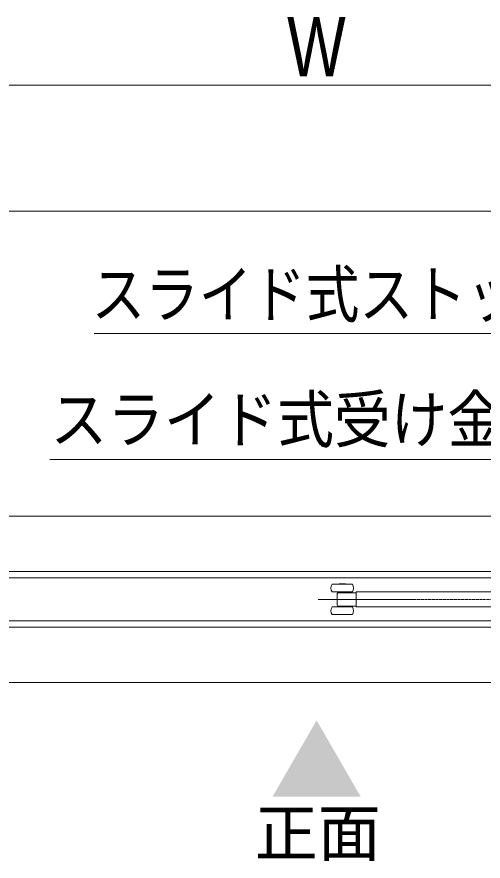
# Model space of a CAD drawing. Units: millimetres, scale not verified. Extents: x -6062 to 6062, y -3045 to 3045.
# Drawn here: x -2900 to -2529, y 1064 to 1734 of the extents above; entities that cross this region are included whole.
import ezdxf
from ezdxf.enums import TextEntityAlignment as Align

# ---------------------------------------------------------------- set-up
doc = ezdxf.new("R2010")
doc.units = ezdxf.units.MM
doc.header["$LTSCALE"] = 20
doc.linetypes.add('USER2', pattern=[2.91, 1.76, -0.4, 0.35, -0.4])
for name, color, linetype, lineweight in [('0-0_3一般', 7, 'Continuous', 15), ('0-1_2寸法-3', 7, 'Continuous', 15), ('0-2_2寸法-1', 7, 'Continuous', 15)]:
    doc.layers.add(name, color=color, linetype=linetype, lineweight=lineweight)
doc.styles.add('ＭＳ Ｐゴシック', font='')
doc.styles.get('ＭＳ Ｐゴシック').set_extended_font_data('MS PGothic')

# ---------------------------------------------------------------- blocks, each defined once
blk = doc.blocks.new('グループ-23')
at = {"layer": '0-0_3一般'}
for p, q in [((7030, 25876.9), (-41990, 25876.9)), ((7030, 25876.9), (-41990, 25876.9)), ((-17232, 25676.9), (-16957.2, 25676.9)), ((-17122, 25676.9), (-17122, 25684.9)), ((-17122, 25684.9), (-17022, 25684.9)), ((-17022, 25684.9), (-17022, 25676.9)), ((-16957.2, 25676.9), (-16912, 25676.9)), ((-17232, 25556.9), (-16957.2, 25556.9)), ((-17152, 25525.5), (-17152, 25525.3)), ((-17152, 25525.3), (-17152, 25348.4)), ((-17147, 25542.9), (-17147, 25556.9)), ((-17140.8, 25542.9), (-17147, 25542.9)), ((-17126.1, 25542.9), (-17140.8, 25542.9)), ((-17072, 25542.9), (-17126.1, 25542.9)), ((-16852, 25542.9), (-17072, 25542.9)), ((-16997, 25556.9), (-16997, 25542.9)), ((-16957.2, 25556.9), (-16912, 25556.9)), ((-16852, 25556.9), (-16852, 25540.2)), ((-16832, 25556.9), (-16852, 25556.9)), ((-16852, 25522.9), (-16852, 25540.2)), ((-16852, 25522.9), (-16852, 25350.9)), ((-16832, 25556.9), (-13386, 25556.9)), ((-17152, 25344.9), (-17152, 25345)), ((-16852, 25333.6), (-16852, 25350.9)), ((-16912, 25316.9), (-17232, 25316.9)), ((-17147, 25316.9), (-17147, 25330.9)), ((-17126.1, 25330.9), (-17072, 25330.9)), ((-17072, 25330.9), (-16852, 25330.9)), ((-16997, 25330.9), (-16997, 25316.9)), ((-16912, 25196.9), (-17232, 25196.9)), ((7030, 24996.9), (-41990, 24996.9)), ((7030, 24116.9), (-41990, 24116.9))]:
    blk.add_line(p, q, dxfattribs=at)
at = {"layer": '0-0_3一般', "linetype": 'USER2'}
blk.add_line((-17454, 25436.9), (-9334, 25436.9), dxfattribs=at)
at = {"layer": '0-0_3一般'}
for points in [[(7030, 25876.9), (7030, 26756.9), (-41990, 26756.9), (-41990, 25876.9)], [(-17152, 25528.9), (-17152, 25529), (-17152, 25529), (-17152, 25529.1), (-17152, 25529.1), (-17152, 25529.2), (-17152, 25529.2), (-17152, 25529.2), (-17152, 25529.2), (-17152, 25529.2), (-17152, 25529.2), (-17152, 25529.2), (-17152, 25529.1), (-17152, 25529.1), (-17152, 25529), (-17152, 25528.9), (-17152, 25528.9), (-17152, 25528.8), (-17152, 25528.7), (-17152, 25528.5), (-17152, 25528.4), (-17152, 25528.3), (-17152, 25528.1), (-17152, 25528), (-17152, 25527.8), (-17152, 25527.7), (-17152, 25527.5), (-17152, 25527.4), (-17152, 25527.2), (-17152, 25527.1), (-17152, 25526.9), (-17152, 25526.7), (-17152, 25526.6), (-17152, 25526.4), (-17152, 25526.3), (-17152, 25526.1), (-17152, 25526), (-17152, 25525.8), (-17152, 25525.7), (-17152, 25525.5)], [(-17152, 25348.4), (-17152, 25348.3), (-17152, 25348.1), (-17152, 25348), (-17152, 25347.8), (-17152, 25347.7), (-17152, 25347.5), (-17152, 25347.4), (-17152, 25347.2), (-17152, 25347.1), (-17152, 25346.9), (-17152, 25346.8), (-17152, 25346.6), (-17152, 25346.4), (-17152, 25346.3), (-17152, 25346.1), (-17152, 25346), (-17152, 25345.8), (-17152, 25345.7), (-17152, 25345.5), (-17152, 25345.4), (-17152, 25345.3), (-17152, 25345.2), (-17152, 25345.1), (-17152, 25345), (-17152, 25344.9), (-17152, 25344.8), (-17152, 25344.8), (-17152, 25344.7), (-17152, 25344.7), (-17152, 25344.7), (-17152, 25344.6), (-17152, 25344.6), (-17152, 25344.6), (-17152, 25344.7), (-17152, 25344.7), (-17152, 25344.7), (-17152, 25344.8), (-17152, 25344.8), (-17152, 25344.9)], [(-16852, 25333.6), (-16852, 25316.9), (-16832, 25316.9)], [(-13386, 25343.9), (-13386, 25316.9), (-16832, 25316.9)], [(-17147, 25330.9), (-17140.8, 25330.9), (-17126.1, 25330.9)], [(7030, 24116.9), (7030, 24996.9), (-41990, 24996.9), (-41990, 24116.9)]]:
    blk.add_lwpolyline(points, dxfattribs=at)
blk.add_lwpolyline([(-9518, 25096.9), (-9518, 25776.9), (-25442, 25776.9), (-25442, 25096.9)], close=True, dxfattribs=at)
for centre, radius, start, end in [((-17152, 25616.9), 100, 143.1301, 216.8699), ((-16992, 25616.9), 100, 323.1301, 36.8699), ((-17132, 25529.6), 20, 137.45665, 180.25028), ((-17132, 25344.2), 20, 179.75095, 224.06049), ((-17152, 25256.9), 100, 143.1301, 216.8699), ((-16992, 25256.9), 100, 323.1301, 36.8699)]:
    blk.add_arc(centre, radius, start, end, dxfattribs=at)

msp = doc.modelspace()

# ---------------------------------------------------------------- linework, layer by layer
at = {"layer": '0-1_2寸法-3'}
for points in [[(-2297.2, 1271.76), (-2419.07, 1482.84), (-2838.3, 1482.84)], [(-2402.5, 1271.84), (-2466.59, 1382.84), (-2873.47, 1382.84)]]:
    msp.add_lwpolyline(points, dxfattribs=at)
msp.add_solid([(-2626.43, 1115.1), (-2661.5, 1175.84), (-2696.57, 1115.1)], dxfattribs=at)
at = {"layer": '0-2_2寸法-1'}
for p, q in [((-3874.79, 1680), (-1448.21, 1680)), ((-3046.79, 1580), (-1448.21, 1580))]:
    msp.add_line(p, q, dxfattribs=at)

# ---------------------------------------------------------------- block references
at = {"layer": '0-0_3一般', "xscale": 0.05, "yscale": 0.05}
msp.add_blockref('グループ-23', (-1787.5, 0), dxfattribs=at)

# ---------------------------------------------------------------- texts
at = {"layer": '0-1_2寸法-3', "style": 'ＭＳ Ｐゴシック'}
for s, width, p in [('スライド式ストッパー', 0.85, (-2840.23, 1484.81)), ('スライド式受け金具', 0.9, (-2872.89, 1385.39))]:
    msp.add_text(s, height=36.69, dxfattribs=dict(at, width=width)).set_placement(p, align=Align.BOTTOM_LEFT)
msp.add_text('正面', height=36.66, dxfattribs=at).set_placement((-2710.58, 1057.07), align=Align.BOTTOM_LEFT)
at = {"layer": '0-2_2寸法-1', "style": 'ＭＳ Ｐゴシック', "width": 0.8}
msp.add_text('W', height=47.17, dxfattribs=at).set_placement((-2684.96, 1672.93), align=Align.BOTTOM_LEFT)

doc.saveas('drawing.dxf')
